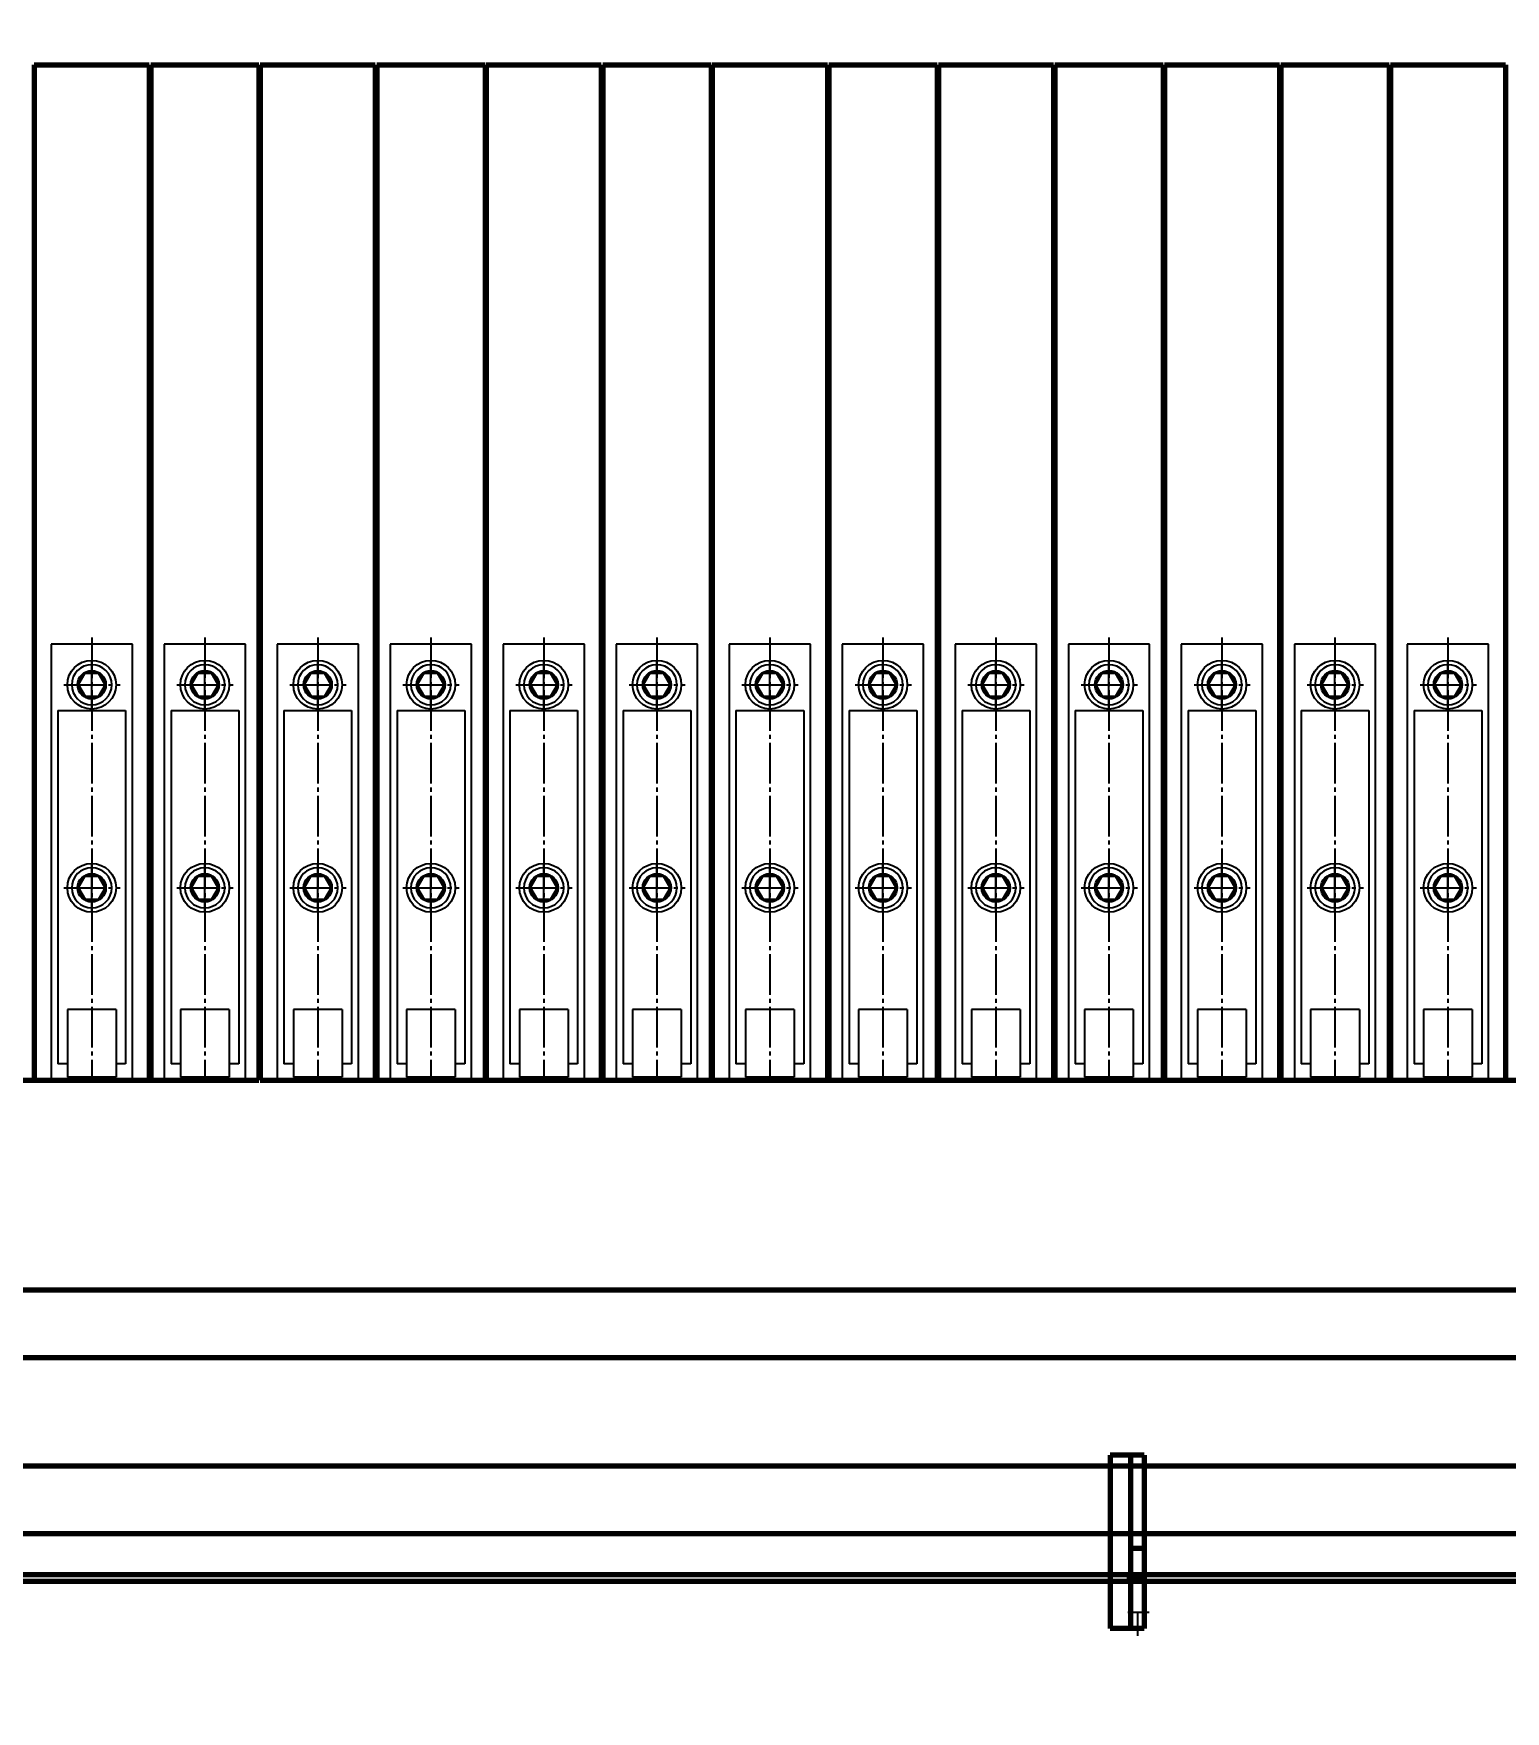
# Model space of a CAD drawing. Header units: millimetres. Extents: x -11880 to 11880, y -8400 to 8400.
# Drawn here: x -6253 to -5166, y 2510 to 3750 of the extents above; entities that cross this region are included whole.
import ezdxf

# ---------------------------------------------------------------- set-up
doc = ezdxf.new("R2010")
doc.units = ezdxf.units.MM
doc.linetypes.add('EB_DASH', pattern=[6, 3, -3])
doc.linetypes.add('EB_DASHDOT', pattern=[39, 30, -3, 3, -3])
for name, color, linetype, lineweight in [('CAXA0', 7, 'Continuous', 70), ('CAXA1', 1, 'EB_DASHDOT', 25), ('CAXA2', 6, 'EB_DASH', 25), ('CAXA4', 3, 'Continuous', 25)]:
    doc.layers.add(name, color=color, linetype=linetype, lineweight=lineweight)
doc.styles.add('标准', font='', dxfattribs={"width": 0.667})
doc.styles.get('标准').set_extended_font_data('FangSong_GB2312')
doc.dimstyles.new('标准', dxfattribs={"dimscale": 40, "dimtxt": 3.5, "dimasz": 3, "dimexe": 2, "dimexo": 0, "dimtad": 1, "dimdec": 1, "dimzin": 12, "dimdsep": 46, "dimtxsty": '标准', "dimcen": 0, "dimdle": 4, "dimaunit": 1, "dimazin": 2, "dimtfac": 1, "dimtdec": 3, "dimtmove": 0, "dimatfit": 3, "dimfxl": 0, "dimtolj": 1, "dimtzin": 0, "dimarcsym": 0})

# ---------------------------------------------------------------- blocks, each defined once
blk = doc.blocks.new('CAXBLOCK53', base_point=(-5445.3, 2639))
at = {"layer": 'CAXA0', "linetype": 'Continuous', "lineweight": 70}
for p, q in [((-5432.6, 2699.6), (-5457.6, 2699.6)), ((-5457.6, 2699.6), (-5457.6, 2571.6)), ((-5442.6, 2699.6), (-5442.6, 2571.6)), ((-5432.6, 2699.6), (-5432.6, 2571.6)), ((-5432.6, 2630.6), (-5442.6, 2630.6)), ((-5432.6, 2571.6), (-5457.6, 2571.6))]:
    blk.add_line(p, q, dxfattribs=at)
at = {"layer": 'CAXA1', "linetype": 'EB_DASHDOT', "lineweight": 25}
for p, q in [((-5445.3, 2608.6), (-5430.6, 2608.6)), ((-5444.7, 2583.6), (-5428.8, 2583.6))]:
    blk.add_line(p, q, dxfattribs=at)
at = {"layer": 'CAXA1', "color": 1, "linetype": 'EB_DASHDOT', "lineweight": 25}
blk.add_line((-5437.6, 2582.5), (-5437.6, 2566), dxfattribs=at)
blk = doc.blocks.new('CAXBLOCK207', base_point=(-6252.6, 3351.7))
at = {"layer": 'CAXA0', "linetype": 'Continuous', "lineweight": 70}
for p, q in [((-6252.6, 3726.7), (-6167.6, 3726.7)), ((-6252.6, 3726.7), (-6252.6, 2976.7)), ((-6167.6, 3726.7), (-6167.6, 2976.7)), ((-6252.6, 2976.7), (-6167.6, 2976.7))]:
    blk.add_line(p, q, dxfattribs=at)
at = {"layer": 'CAXA2', "color": 6, "linetype": 'Continuous', "lineweight": 25}
for p, q in [((-6240.1, 3298.7), (-6240.1, 2976.7)), ((-6180.1, 3298.7), (-6240.1, 3298.7)), ((-6180.1, 2976.7), (-6180.1, 3298.7)), ((-6210.1, 3250.8), (-6210.1, 3286.5)), ((-6219.9, 3268.7), (-6215, 3277.2)), ((-6215, 3277.2), (-6205.2, 3277.2)), ((-6200.3, 3268.7), (-6205.2, 3277.2)), ((-6200.3, 3268.7), (-6205.2, 3277.2)), ((-6219.9, 3268.7), (-6215, 3260.2)), ((-6215, 3260.2), (-6205.2, 3260.2)), ((-6200.3, 3268.7), (-6205.2, 3260.2)), ((-6235.1, 3249.7), (-6235.1, 2988.7)), ((-6235.1, 3249.7), (-6185.1, 3249.7)), ((-6185.1, 3249.7), (-6185.1, 2988.7)), ((-6210.1, 3100.8), (-6210.1, 3136.5)), ((-6219.9, 3118.7), (-6215, 3127.2)), ((-6215, 3127.2), (-6205.2, 3127.2)), ((-6200.3, 3118.7), (-6205.2, 3127.2)), ((-6200.3, 3118.7), (-6205.2, 3127.2)), ((-6219.9, 3118.7), (-6215, 3110.2)), ((-6200.3, 3118.7), (-6205.2, 3110.2)), ((-6215, 3110.2), (-6205.2, 3110.2)), ((-6228.1, 3028.7), (-6228.1, 2978.7)), ((-6192.1, 3028.7), (-6228.1, 3028.7)), ((-6192.1, 3028.7), (-6192.1, 2978.7)), ((-6228.1, 2988.7), (-6235.1, 2988.7)), ((-6185.1, 2988.7), (-6192.1, 2988.7)), ((-6192.1, 2978.7), (-6228.1, 2978.7))]:
    blk.add_line(p, q, dxfattribs=at)
at = {"layer": 'CAXA2', "color": 6, "linetype": 'EB_DASHDOT', "lineweight": 25}
for p, q in [((-6210.1, 3303.7), (-6210.1, 2976.7)), ((-6230.7, 3268.7), (-6189.1, 3268.7)), ((-6230.7, 3118.7), (-6189.1, 3118.7))]:
    blk.add_line(p, q, dxfattribs=at)
at = {"layer": 'CAXA2', "color": 6, "linetype": 'Continuous', "lineweight": 25}
for centre, radius in [((-6210.1, 3268.7), 18), ((-6210.1, 3268.7), 10.5), ((-6210.1, 3268.7), 9.81), ((-6210.1, 3118.7), 18), ((-6210.1, 3118.7), 18), ((-6210.1, 3118.7), 10.5), ((-6210.1, 3118.7), 10.5), ((-6210.1, 3118.7), 9.81)]:
    blk.add_circle(centre, radius, dxfattribs=at)
for centre, start, end in [((-6210.1, 3268.7), 0, 180), ((-6210.1, 3268.7), 180, 0), ((-6210.1, 3118.7), 0, 180), ((-6210.1, 3118.7), 180, 0)]:
    blk.add_arc(centre, 14.8, start, end, dxfattribs=at)
blk = doc.blocks.new('CAXBLOCK208', base_point=(-5981.8, 3358.4))
at = {"layer": 'CAXA0', "linetype": 'Continuous', "lineweight": 70}
for p, q in [((-6166.6, 3726.7), (-6086.6, 3726.7)), ((-6166.6, 3726.7), (-6166.6, 2976.7)), ((-6086.6, 3726.7), (-6086.6, 2976.7)), ((-6166.6, 2976.7), (-6086.6, 2976.7))]:
    blk.add_line(p, q, dxfattribs=at)
at = {"layer": 'CAXA2', "color": 6, "linetype": 'Continuous', "lineweight": 25}
for p, q in [((-6156.6, 3298.7), (-6156.6, 2976.7)), ((-6096.6, 3298.7), (-6156.6, 3298.7)), ((-6096.6, 2976.7), (-6096.6, 3298.7)), ((-6126.6, 3250.8), (-6126.6, 3286.5)), ((-6136.4, 3268.7), (-6131.5, 3277.2)), ((-6131.5, 3277.2), (-6121.7, 3277.2)), ((-6116.8, 3268.7), (-6121.7, 3277.2)), ((-6116.8, 3268.7), (-6121.7, 3277.2)), ((-6136.4, 3268.7), (-6131.5, 3260.2)), ((-6131.5, 3260.2), (-6121.7, 3260.2)), ((-6116.8, 3268.7), (-6121.7, 3260.2)), ((-6151.6, 3249.7), (-6151.6, 2988.7)), ((-6151.6, 3249.7), (-6101.6, 3249.7)), ((-6101.6, 3249.7), (-6101.6, 2988.7)), ((-6126.6, 3100.8), (-6126.6, 3136.5)), ((-6136.4, 3118.7), (-6131.5, 3127.2)), ((-6131.5, 3127.2), (-6121.7, 3127.2)), ((-6116.8, 3118.7), (-6121.7, 3127.2)), ((-6116.8, 3118.7), (-6121.7, 3127.2)), ((-6136.4, 3118.7), (-6131.5, 3110.2)), ((-6116.8, 3118.7), (-6121.7, 3110.2)), ((-6131.5, 3110.2), (-6121.7, 3110.2)), ((-6144.6, 3028.7), (-6144.6, 2978.7)), ((-6108.6, 3028.7), (-6144.6, 3028.7)), ((-6108.6, 3028.7), (-6108.6, 2978.7)), ((-6144.6, 2988.7), (-6151.6, 2988.7)), ((-6101.6, 2988.7), (-6108.6, 2988.7)), ((-6108.6, 2978.7), (-6144.6, 2978.7))]:
    blk.add_line(p, q, dxfattribs=at)
at = {"layer": 'CAXA2', "color": 6, "linetype": 'EB_DASHDOT', "lineweight": 25}
for p, q in [((-6126.6, 3303.7), (-6126.6, 2976.7)), ((-6147.2, 3268.7), (-6105.6, 3268.7)), ((-6147.2, 3118.7), (-6105.6, 3118.7))]:
    blk.add_line(p, q, dxfattribs=at)
at = {"layer": 'CAXA2', "color": 6, "linetype": 'Continuous', "lineweight": 25}
for centre, radius in [((-6126.6, 3268.7), 18), ((-6126.6, 3268.7), 10.5), ((-6126.6, 3268.7), 9.81), ((-6126.6, 3118.7), 18), ((-6126.6, 3118.7), 18), ((-6126.6, 3118.7), 10.5), ((-6126.6, 3118.7), 10.5), ((-6126.6, 3118.7), 9.81)]:
    blk.add_circle(centre, radius, dxfattribs=at)
for centre, start, end in [((-6126.6, 3268.7), 0, 180), ((-6126.6, 3268.7), 180, 0), ((-6126.6, 3118.7), 0, 180), ((-6126.6, 3118.7), 180, 0)]:
    blk.add_arc(centre, 14.8, start, end, dxfattribs=at)
blk = doc.blocks.new('CAXBLOCK209', base_point=(-6085.6, 3351.7))
at = {"layer": 'CAXA0', "linetype": 'Continuous', "lineweight": 70}
for p, q in [((-6085.6, 3726.7), (-6000.6, 3726.7)), ((-6085.6, 3726.7), (-6085.6, 2976.7)), ((-6000.6, 3726.7), (-6000.6, 2976.7)), ((-6085.6, 2976.7), (-6000.6, 2976.7))]:
    blk.add_line(p, q, dxfattribs=at)
at = {"layer": 'CAXA2', "color": 6, "linetype": 'Continuous', "lineweight": 25}
for p, q in [((-6073.1, 3298.7), (-6073.1, 2976.7)), ((-6013.1, 3298.7), (-6073.1, 3298.7)), ((-6013.1, 2976.7), (-6013.1, 3298.7)), ((-6043.1, 3250.8), (-6043.1, 3286.5)), ((-6052.9, 3268.7), (-6048, 3277.2)), ((-6048, 3277.2), (-6038.2, 3277.2)), ((-6033.3, 3268.7), (-6038.2, 3277.2)), ((-6033.3, 3268.7), (-6038.2, 3277.2)), ((-6052.9, 3268.7), (-6048, 3260.2)), ((-6048, 3260.2), (-6038.2, 3260.2)), ((-6033.3, 3268.7), (-6038.2, 3260.2)), ((-6068.1, 3249.7), (-6068.1, 2988.7)), ((-6068.1, 3249.7), (-6018.1, 3249.7)), ((-6018.1, 3249.7), (-6018.1, 2988.7)), ((-6043.1, 3100.8), (-6043.1, 3136.5)), ((-6052.9, 3118.7), (-6048, 3127.2)), ((-6048, 3127.2), (-6038.2, 3127.2)), ((-6033.3, 3118.7), (-6038.2, 3127.2)), ((-6033.3, 3118.7), (-6038.2, 3127.2)), ((-6052.9, 3118.7), (-6048, 3110.2)), ((-6033.3, 3118.7), (-6038.2, 3110.2)), ((-6048, 3110.2), (-6038.2, 3110.2)), ((-6061.1, 3028.7), (-6061.1, 2978.7)), ((-6025.1, 3028.7), (-6061.1, 3028.7)), ((-6025.1, 3028.7), (-6025.1, 2978.7)), ((-6061.1, 2988.7), (-6068.1, 2988.7)), ((-6018.1, 2988.7), (-6025.1, 2988.7)), ((-6025.1, 2978.7), (-6061.1, 2978.7))]:
    blk.add_line(p, q, dxfattribs=at)
at = {"layer": 'CAXA2', "color": 6, "linetype": 'EB_DASHDOT', "lineweight": 25}
for p, q in [((-6043.1, 3303.7), (-6043.1, 2976.7)), ((-6063.7, 3268.7), (-6022.1, 3268.7)), ((-6063.7, 3118.7), (-6022.1, 3118.7))]:
    blk.add_line(p, q, dxfattribs=at)
at = {"layer": 'CAXA2', "color": 6, "linetype": 'Continuous', "lineweight": 25}
for centre, radius in [((-6043.1, 3268.7), 18), ((-6043.1, 3268.7), 10.5), ((-6043.1, 3268.7), 9.81), ((-6043.1, 3118.7), 18), ((-6043.1, 3118.7), 18), ((-6043.1, 3118.7), 10.5), ((-6043.1, 3118.7), 10.5), ((-6043.1, 3118.7), 9.81)]:
    blk.add_circle(centre, radius, dxfattribs=at)
for centre, start, end in [((-6043.1, 3268.7), 0, 180), ((-6043.1, 3268.7), 180, 0), ((-6043.1, 3118.7), 0, 180), ((-6043.1, 3118.7), 180, 0)]:
    blk.add_arc(centre, 14.8, start, end, dxfattribs=at)
blk = doc.blocks.new('CAXBLOCK210', base_point=(-5814.8, 3358.4))
at = {"layer": 'CAXA0', "linetype": 'Continuous', "lineweight": 70}
for p, q in [((-5999.6, 3726.7), (-5919.6, 3726.7)), ((-5999.6, 3726.7), (-5999.6, 2976.7)), ((-5919.6, 3726.7), (-5919.6, 2976.7)), ((-5999.6, 2976.7), (-5919.6, 2976.7))]:
    blk.add_line(p, q, dxfattribs=at)
at = {"layer": 'CAXA2', "color": 6, "linetype": 'Continuous', "lineweight": 25}
for p, q in [((-5989.6, 3298.7), (-5989.6, 2976.7)), ((-5929.6, 3298.7), (-5989.6, 3298.7)), ((-5929.6, 2976.7), (-5929.6, 3298.7)), ((-5959.6, 3250.8), (-5959.6, 3286.5)), ((-5969.4, 3268.7), (-5964.5, 3277.2)), ((-5964.5, 3277.2), (-5954.7, 3277.2)), ((-5949.8, 3268.7), (-5954.7, 3277.2)), ((-5949.8, 3268.7), (-5954.7, 3277.2)), ((-5969.4, 3268.7), (-5964.5, 3260.2)), ((-5964.5, 3260.2), (-5954.7, 3260.2)), ((-5949.8, 3268.7), (-5954.7, 3260.2)), ((-5984.6, 3249.7), (-5984.6, 2988.7)), ((-5984.6, 3249.7), (-5934.6, 3249.7)), ((-5934.6, 3249.7), (-5934.6, 2988.7)), ((-5959.6, 3100.8), (-5959.6, 3136.5)), ((-5969.4, 3118.7), (-5964.5, 3127.2)), ((-5964.5, 3127.2), (-5954.7, 3127.2)), ((-5949.8, 3118.7), (-5954.7, 3127.2)), ((-5949.8, 3118.7), (-5954.7, 3127.2)), ((-5969.4, 3118.7), (-5964.5, 3110.2)), ((-5949.8, 3118.7), (-5954.7, 3110.2)), ((-5964.5, 3110.2), (-5954.7, 3110.2)), ((-5977.6, 3028.7), (-5977.6, 2978.7)), ((-5941.6, 3028.7), (-5977.6, 3028.7)), ((-5941.6, 3028.7), (-5941.6, 2978.7)), ((-5977.6, 2988.7), (-5984.6, 2988.7)), ((-5934.6, 2988.7), (-5941.6, 2988.7)), ((-5941.6, 2978.7), (-5977.6, 2978.7))]:
    blk.add_line(p, q, dxfattribs=at)
at = {"layer": 'CAXA2', "color": 6, "linetype": 'EB_DASHDOT', "lineweight": 25}
for p, q in [((-5959.6, 3303.7), (-5959.6, 2976.7)), ((-5980.2, 3268.7), (-5938.6, 3268.7)), ((-5980.2, 3118.7), (-5938.6, 3118.7))]:
    blk.add_line(p, q, dxfattribs=at)
at = {"layer": 'CAXA2', "color": 6, "linetype": 'Continuous', "lineweight": 25}
for centre, radius in [((-5959.6, 3268.7), 18), ((-5959.6, 3268.7), 10.5), ((-5959.6, 3268.7), 9.81), ((-5959.6, 3118.7), 18), ((-5959.6, 3118.7), 18), ((-5959.6, 3118.7), 10.5), ((-5959.6, 3118.7), 10.5), ((-5959.6, 3118.7), 9.81)]:
    blk.add_circle(centre, radius, dxfattribs=at)
for centre, start, end in [((-5959.6, 3268.7), 0, 180), ((-5959.6, 3268.7), 180, 0), ((-5959.6, 3118.7), 0, 180), ((-5959.6, 3118.7), 180, 0)]:
    blk.add_arc(centre, 14.8, start, end, dxfattribs=at)
blk = doc.blocks.new('CAXBLOCK211', base_point=(-5918.6, 3351.7))
at = {"layer": 'CAXA0', "linetype": 'Continuous', "lineweight": 70}
for p, q in [((-5918.6, 3726.7), (-5833.6, 3726.7)), ((-5918.6, 3726.7), (-5918.6, 2976.7)), ((-5833.6, 3726.7), (-5833.6, 2976.7)), ((-5918.6, 2976.7), (-5833.6, 2976.7))]:
    blk.add_line(p, q, dxfattribs=at)
at = {"layer": 'CAXA2', "color": 6, "linetype": 'Continuous', "lineweight": 25}
for p, q in [((-5906.1, 3298.7), (-5906.1, 2976.7)), ((-5846.1, 3298.7), (-5906.1, 3298.7)), ((-5846.1, 2976.7), (-5846.1, 3298.7)), ((-5876.1, 3250.8), (-5876.1, 3286.5)), ((-5885.9, 3268.7), (-5881, 3277.2)), ((-5881, 3277.2), (-5871.2, 3277.2)), ((-5866.3, 3268.7), (-5871.2, 3277.2)), ((-5866.3, 3268.7), (-5871.2, 3277.2)), ((-5885.9, 3268.7), (-5881, 3260.2)), ((-5881, 3260.2), (-5871.2, 3260.2)), ((-5866.3, 3268.7), (-5871.2, 3260.2)), ((-5901.1, 3249.7), (-5901.1, 2988.7)), ((-5901.1, 3249.7), (-5851.1, 3249.7)), ((-5851.1, 3249.7), (-5851.1, 2988.7)), ((-5876.1, 3100.8), (-5876.1, 3136.5)), ((-5885.9, 3118.7), (-5881, 3127.2)), ((-5881, 3127.2), (-5871.2, 3127.2)), ((-5866.3, 3118.7), (-5871.2, 3127.2)), ((-5866.3, 3118.7), (-5871.2, 3127.2)), ((-5885.9, 3118.7), (-5881, 3110.2)), ((-5866.3, 3118.7), (-5871.2, 3110.2)), ((-5881, 3110.2), (-5871.2, 3110.2)), ((-5894.1, 3028.7), (-5894.1, 2978.7)), ((-5858.1, 3028.7), (-5894.1, 3028.7)), ((-5858.1, 3028.7), (-5858.1, 2978.7)), ((-5894.1, 2988.7), (-5901.1, 2988.7)), ((-5851.1, 2988.7), (-5858.1, 2988.7)), ((-5858.1, 2978.7), (-5894.1, 2978.7))]:
    blk.add_line(p, q, dxfattribs=at)
at = {"layer": 'CAXA2', "color": 6, "linetype": 'EB_DASHDOT', "lineweight": 25}
for p, q in [((-5876.1, 3303.7), (-5876.1, 2976.7)), ((-5896.7, 3268.7), (-5855.1, 3268.7)), ((-5896.7, 3118.7), (-5855.1, 3118.7))]:
    blk.add_line(p, q, dxfattribs=at)
at = {"layer": 'CAXA2', "color": 6, "linetype": 'Continuous', "lineweight": 25}
for centre, radius in [((-5876.1, 3268.7), 18), ((-5876.1, 3268.7), 10.5), ((-5876.1, 3268.7), 9.81), ((-5876.1, 3118.7), 18), ((-5876.1, 3118.7), 18), ((-5876.1, 3118.7), 10.5), ((-5876.1, 3118.7), 10.5), ((-5876.1, 3118.7), 9.81)]:
    blk.add_circle(centre, radius, dxfattribs=at)
for centre, start, end in [((-5876.1, 3268.7), 0, 180), ((-5876.1, 3268.7), 180, 0), ((-5876.1, 3118.7), 0, 180), ((-5876.1, 3118.7), 180, 0)]:
    blk.add_arc(centre, 14.8, start, end, dxfattribs=at)
blk = doc.blocks.new('CAXBLOCK212', base_point=(-5647.8, 3358.4))
at = {"layer": 'CAXA0', "linetype": 'Continuous', "lineweight": 70}
for p, q in [((-5832.6, 3726.7), (-5752.6, 3726.7)), ((-5832.6, 3726.7), (-5832.6, 2976.7)), ((-5752.6, 3726.7), (-5752.6, 2976.7)), ((-5832.6, 2976.7), (-5752.6, 2976.7))]:
    blk.add_line(p, q, dxfattribs=at)
at = {"layer": 'CAXA2', "color": 6, "linetype": 'Continuous', "lineweight": 25}
for p, q in [((-5822.6, 3298.7), (-5822.6, 2976.7)), ((-5762.6, 3298.7), (-5822.6, 3298.7)), ((-5762.6, 2976.7), (-5762.6, 3298.7)), ((-5792.6, 3250.8), (-5792.6, 3286.5)), ((-5802.4, 3268.7), (-5797.5, 3277.2)), ((-5797.5, 3277.2), (-5787.7, 3277.2)), ((-5782.8, 3268.7), (-5787.7, 3277.2)), ((-5782.8, 3268.7), (-5787.7, 3277.2)), ((-5802.4, 3268.7), (-5797.5, 3260.2)), ((-5797.5, 3260.2), (-5787.7, 3260.2)), ((-5782.8, 3268.7), (-5787.7, 3260.2)), ((-5817.6, 3249.7), (-5817.6, 2988.7)), ((-5817.6, 3249.7), (-5767.6, 3249.7)), ((-5767.6, 3249.7), (-5767.6, 2988.7)), ((-5792.6, 3100.8), (-5792.6, 3136.5)), ((-5802.4, 3118.7), (-5797.5, 3127.2)), ((-5797.5, 3127.2), (-5787.7, 3127.2)), ((-5782.8, 3118.7), (-5787.7, 3127.2)), ((-5782.8, 3118.7), (-5787.7, 3127.2)), ((-5802.4, 3118.7), (-5797.5, 3110.2)), ((-5782.8, 3118.7), (-5787.7, 3110.2)), ((-5797.5, 3110.2), (-5787.7, 3110.2)), ((-5810.6, 3028.7), (-5810.6, 2978.7)), ((-5774.6, 3028.7), (-5810.6, 3028.7)), ((-5774.6, 3028.7), (-5774.6, 2978.7)), ((-5810.6, 2988.7), (-5817.6, 2988.7)), ((-5767.6, 2988.7), (-5774.6, 2988.7)), ((-5774.6, 2978.7), (-5810.6, 2978.7))]:
    blk.add_line(p, q, dxfattribs=at)
at = {"layer": 'CAXA2', "color": 6, "linetype": 'EB_DASHDOT', "lineweight": 25}
for p, q in [((-5792.6, 3303.7), (-5792.6, 2976.7)), ((-5813.2, 3268.7), (-5771.6, 3268.7)), ((-5813.2, 3118.7), (-5771.6, 3118.7))]:
    blk.add_line(p, q, dxfattribs=at)
at = {"layer": 'CAXA2', "color": 6, "linetype": 'Continuous', "lineweight": 25}
for centre, radius in [((-5792.6, 3268.7), 18), ((-5792.6, 3268.7), 10.5), ((-5792.6, 3268.7), 9.81), ((-5792.6, 3118.7), 18), ((-5792.6, 3118.7), 18), ((-5792.6, 3118.7), 10.5), ((-5792.6, 3118.7), 10.5), ((-5792.6, 3118.7), 9.81)]:
    blk.add_circle(centre, radius, dxfattribs=at)
for centre, start, end in [((-5792.6, 3268.7), 0, 180), ((-5792.6, 3268.7), 180, 0), ((-5792.6, 3118.7), 0, 180), ((-5792.6, 3118.7), 180, 0)]:
    blk.add_arc(centre, 14.8, start, end, dxfattribs=at)
blk = doc.blocks.new('CAXBLOCK213', base_point=(-5751.6, 3351.7))
at = {"layer": 'CAXA0', "linetype": 'Continuous', "lineweight": 70}
for p, q in [((-5751.6, 3726.7), (-5666.6, 3726.7)), ((-5751.6, 3726.7), (-5751.6, 2976.7)), ((-5666.6, 3726.7), (-5666.6, 2976.7)), ((-5751.6, 2976.7), (-5666.6, 2976.7))]:
    blk.add_line(p, q, dxfattribs=at)
at = {"layer": 'CAXA2', "color": 6, "linetype": 'Continuous', "lineweight": 25}
for p, q in [((-5739.1, 3298.7), (-5739.1, 2976.7)), ((-5679.1, 3298.7), (-5739.1, 3298.7)), ((-5679.1, 2976.7), (-5679.1, 3298.7)), ((-5709.1, 3250.8), (-5709.1, 3286.5)), ((-5718.9, 3268.7), (-5714, 3277.2)), ((-5714, 3277.2), (-5704.2, 3277.2)), ((-5699.3, 3268.7), (-5704.2, 3277.2)), ((-5699.3, 3268.7), (-5704.2, 3277.2)), ((-5718.9, 3268.7), (-5714, 3260.2)), ((-5714, 3260.2), (-5704.2, 3260.2)), ((-5699.3, 3268.7), (-5704.2, 3260.2)), ((-5734.1, 3249.7), (-5734.1, 2988.7)), ((-5734.1, 3249.7), (-5684.1, 3249.7)), ((-5684.1, 3249.7), (-5684.1, 2988.7)), ((-5709.1, 3100.8), (-5709.1, 3136.5)), ((-5718.9, 3118.7), (-5714, 3127.2)), ((-5714, 3127.2), (-5704.2, 3127.2)), ((-5699.3, 3118.7), (-5704.2, 3127.2)), ((-5699.3, 3118.7), (-5704.2, 3127.2)), ((-5718.9, 3118.7), (-5714, 3110.2)), ((-5699.3, 3118.7), (-5704.2, 3110.2)), ((-5714, 3110.2), (-5704.2, 3110.2)), ((-5727.1, 3028.7), (-5727.1, 2978.7)), ((-5691.1, 3028.7), (-5727.1, 3028.7)), ((-5691.1, 3028.7), (-5691.1, 2978.7)), ((-5727.1, 2988.7), (-5734.1, 2988.7)), ((-5684.1, 2988.7), (-5691.1, 2988.7)), ((-5691.1, 2978.7), (-5727.1, 2978.7))]:
    blk.add_line(p, q, dxfattribs=at)
at = {"layer": 'CAXA2', "color": 6, "linetype": 'EB_DASHDOT', "lineweight": 25}
for p, q in [((-5709.1, 3303.7), (-5709.1, 2976.7)), ((-5729.7, 3268.7), (-5688.1, 3268.7)), ((-5729.7, 3118.7), (-5688.1, 3118.7))]:
    blk.add_line(p, q, dxfattribs=at)
at = {"layer": 'CAXA2', "color": 6, "linetype": 'Continuous', "lineweight": 25}
for centre, radius in [((-5709.1, 3268.7), 18), ((-5709.1, 3268.7), 10.5), ((-5709.1, 3268.7), 9.81), ((-5709.1, 3118.7), 18), ((-5709.1, 3118.7), 18), ((-5709.1, 3118.7), 10.5), ((-5709.1, 3118.7), 10.5), ((-5709.1, 3118.7), 9.81)]:
    blk.add_circle(centre, radius, dxfattribs=at)
for centre, start, end in [((-5709.1, 3268.7), 0, 180), ((-5709.1, 3268.7), 180, 0), ((-5709.1, 3118.7), 0, 180), ((-5709.1, 3118.7), 180, 0)]:
    blk.add_arc(centre, 14.8, start, end, dxfattribs=at)
blk = doc.blocks.new('CAXBLOCK214', base_point=(-5480.8, 3358.4))
at = {"layer": 'CAXA0', "linetype": 'Continuous', "lineweight": 70}
for p, q in [((-5665.6, 3726.7), (-5585.6, 3726.7)), ((-5665.6, 3726.7), (-5665.6, 2976.7)), ((-5585.6, 3726.7), (-5585.6, 2976.7)), ((-5665.6, 2976.7), (-5585.6, 2976.7))]:
    blk.add_line(p, q, dxfattribs=at)
at = {"layer": 'CAXA2', "color": 6, "linetype": 'Continuous', "lineweight": 25}
for p, q in [((-5655.6, 3298.7), (-5655.6, 2976.7)), ((-5595.6, 3298.7), (-5655.6, 3298.7)), ((-5595.6, 2976.7), (-5595.6, 3298.7)), ((-5625.6, 3250.8), (-5625.6, 3286.5)), ((-5635.4, 3268.7), (-5630.5, 3277.2)), ((-5630.5, 3277.2), (-5620.7, 3277.2)), ((-5615.8, 3268.7), (-5620.7, 3277.2)), ((-5615.8, 3268.7), (-5620.7, 3277.2)), ((-5635.4, 3268.7), (-5630.5, 3260.2)), ((-5630.5, 3260.2), (-5620.7, 3260.2)), ((-5615.8, 3268.7), (-5620.7, 3260.2)), ((-5650.6, 3249.7), (-5650.6, 2988.7)), ((-5650.6, 3249.7), (-5600.6, 3249.7)), ((-5600.6, 3249.7), (-5600.6, 2988.7)), ((-5625.6, 3100.8), (-5625.6, 3136.5)), ((-5635.4, 3118.7), (-5630.5, 3127.2)), ((-5630.5, 3127.2), (-5620.7, 3127.2)), ((-5615.8, 3118.7), (-5620.7, 3127.2)), ((-5615.8, 3118.7), (-5620.7, 3127.2)), ((-5635.4, 3118.7), (-5630.5, 3110.2)), ((-5615.8, 3118.7), (-5620.7, 3110.2)), ((-5630.5, 3110.2), (-5620.7, 3110.2)), ((-5643.6, 3028.7), (-5643.6, 2978.7)), ((-5607.6, 3028.7), (-5643.6, 3028.7)), ((-5607.6, 3028.7), (-5607.6, 2978.7)), ((-5643.6, 2988.7), (-5650.6, 2988.7)), ((-5600.6, 2988.7), (-5607.6, 2988.7)), ((-5607.6, 2978.7), (-5643.6, 2978.7))]:
    blk.add_line(p, q, dxfattribs=at)
at = {"layer": 'CAXA2', "color": 6, "linetype": 'EB_DASHDOT', "lineweight": 25}
for p, q in [((-5625.6, 3303.7), (-5625.6, 2976.7)), ((-5646.2, 3268.7), (-5604.6, 3268.7)), ((-5646.2, 3118.7), (-5604.6, 3118.7))]:
    blk.add_line(p, q, dxfattribs=at)
at = {"layer": 'CAXA2', "color": 6, "linetype": 'Continuous', "lineweight": 25}
for centre, radius in [((-5625.6, 3268.7), 18), ((-5625.6, 3268.7), 10.5), ((-5625.6, 3268.7), 9.81), ((-5625.6, 3118.7), 18), ((-5625.6, 3118.7), 18), ((-5625.6, 3118.7), 10.5), ((-5625.6, 3118.7), 10.5), ((-5625.6, 3118.7), 9.81)]:
    blk.add_circle(centre, radius, dxfattribs=at)
for centre, start, end in [((-5625.6, 3268.7), 0, 180), ((-5625.6, 3268.7), 180, 0), ((-5625.6, 3118.7), 0, 180), ((-5625.6, 3118.7), 180, 0)]:
    blk.add_arc(centre, 14.8, start, end, dxfattribs=at)
blk = doc.blocks.new('CAXBLOCK215', base_point=(-5584.6, 3351.7))
at = {"layer": 'CAXA0', "linetype": 'Continuous', "lineweight": 70}
for p, q in [((-5584.6, 3726.7), (-5499.6, 3726.7)), ((-5584.6, 3726.7), (-5584.6, 2976.7)), ((-5499.6, 3726.7), (-5499.6, 2976.7)), ((-5584.6, 2976.7), (-5499.6, 2976.7))]:
    blk.add_line(p, q, dxfattribs=at)
at = {"layer": 'CAXA2', "color": 6, "linetype": 'Continuous', "lineweight": 25}
for p, q in [((-5572.1, 3298.7), (-5572.1, 2976.7)), ((-5512.1, 3298.7), (-5572.1, 3298.7)), ((-5512.1, 2976.7), (-5512.1, 3298.7)), ((-5542.1, 3250.8), (-5542.1, 3286.5)), ((-5551.9, 3268.7), (-5547, 3277.2)), ((-5547, 3277.2), (-5537.2, 3277.2)), ((-5532.3, 3268.7), (-5537.2, 3277.2)), ((-5532.3, 3268.7), (-5537.2, 3277.2)), ((-5551.9, 3268.7), (-5547, 3260.2)), ((-5547, 3260.2), (-5537.2, 3260.2)), ((-5532.3, 3268.7), (-5537.2, 3260.2)), ((-5567.1, 3249.7), (-5567.1, 2988.7)), ((-5567.1, 3249.7), (-5517.1, 3249.7)), ((-5517.1, 3249.7), (-5517.1, 2988.7)), ((-5542.1, 3100.8), (-5542.1, 3136.5)), ((-5551.9, 3118.7), (-5547, 3127.2)), ((-5547, 3127.2), (-5537.2, 3127.2)), ((-5532.3, 3118.7), (-5537.2, 3127.2)), ((-5532.3, 3118.7), (-5537.2, 3127.2)), ((-5551.9, 3118.7), (-5547, 3110.2)), ((-5532.3, 3118.7), (-5537.2, 3110.2)), ((-5547, 3110.2), (-5537.2, 3110.2)), ((-5560.1, 3028.7), (-5560.1, 2978.7)), ((-5524.1, 3028.7), (-5560.1, 3028.7)), ((-5524.1, 3028.7), (-5524.1, 2978.7)), ((-5560.1, 2988.7), (-5567.1, 2988.7)), ((-5517.1, 2988.7), (-5524.1, 2988.7)), ((-5524.1, 2978.7), (-5560.1, 2978.7))]:
    blk.add_line(p, q, dxfattribs=at)
at = {"layer": 'CAXA2', "color": 6, "linetype": 'EB_DASHDOT', "lineweight": 25}
for p, q in [((-5542.1, 3303.7), (-5542.1, 2976.7)), ((-5562.7, 3268.7), (-5521.1, 3268.7)), ((-5562.7, 3118.7), (-5521.1, 3118.7))]:
    blk.add_line(p, q, dxfattribs=at)
at = {"layer": 'CAXA2', "color": 6, "linetype": 'Continuous', "lineweight": 25}
for centre, radius in [((-5542.1, 3268.7), 18), ((-5542.1, 3268.7), 10.5), ((-5542.1, 3268.7), 9.81), ((-5542.1, 3118.7), 18), ((-5542.1, 3118.7), 18), ((-5542.1, 3118.7), 10.5), ((-5542.1, 3118.7), 10.5), ((-5542.1, 3118.7), 9.81)]:
    blk.add_circle(centre, radius, dxfattribs=at)
for centre, start, end in [((-5542.1, 3268.7), 0, 180), ((-5542.1, 3268.7), 180, 0), ((-5542.1, 3118.7), 0, 180), ((-5542.1, 3118.7), 180, 0)]:
    blk.add_arc(centre, 14.8, start, end, dxfattribs=at)
blk = doc.blocks.new('CAXBLOCK216', base_point=(-5313.8, 3358.4))
at = {"layer": 'CAXA0', "linetype": 'Continuous', "lineweight": 70}
for p, q in [((-5498.6, 3726.7), (-5418.6, 3726.7)), ((-5498.6, 3726.7), (-5498.6, 2976.7)), ((-5418.6, 3726.7), (-5418.6, 2976.7)), ((-5498.6, 2976.7), (-5418.6, 2976.7))]:
    blk.add_line(p, q, dxfattribs=at)
at = {"layer": 'CAXA2', "color": 6, "linetype": 'Continuous', "lineweight": 25}
for p, q in [((-5488.6, 3298.7), (-5488.6, 2976.7)), ((-5428.6, 3298.7), (-5488.6, 3298.7)), ((-5428.6, 2976.7), (-5428.6, 3298.7)), ((-5458.6, 3250.8), (-5458.6, 3286.5)), ((-5468.4, 3268.7), (-5463.5, 3277.2)), ((-5463.5, 3277.2), (-5453.7, 3277.2)), ((-5448.8, 3268.7), (-5453.7, 3277.2)), ((-5448.8, 3268.7), (-5453.7, 3277.2)), ((-5468.4, 3268.7), (-5463.5, 3260.2)), ((-5463.5, 3260.2), (-5453.7, 3260.2)), ((-5448.8, 3268.7), (-5453.7, 3260.2)), ((-5483.6, 3249.7), (-5483.6, 2988.7)), ((-5483.6, 3249.7), (-5433.6, 3249.7)), ((-5433.6, 3249.7), (-5433.6, 2988.7)), ((-5458.6, 3100.8), (-5458.6, 3136.5)), ((-5468.4, 3118.7), (-5463.5, 3127.2)), ((-5463.5, 3127.2), (-5453.7, 3127.2)), ((-5448.8, 3118.7), (-5453.7, 3127.2)), ((-5448.8, 3118.7), (-5453.7, 3127.2)), ((-5468.4, 3118.7), (-5463.5, 3110.2)), ((-5448.8, 3118.7), (-5453.7, 3110.2)), ((-5463.5, 3110.2), (-5453.7, 3110.2)), ((-5476.6, 3028.7), (-5476.6, 2978.7)), ((-5440.6, 3028.7), (-5476.6, 3028.7)), ((-5440.6, 3028.7), (-5440.6, 2978.7)), ((-5476.6, 2988.7), (-5483.6, 2988.7)), ((-5433.6, 2988.7), (-5440.6, 2988.7)), ((-5440.6, 2978.7), (-5476.6, 2978.7))]:
    blk.add_line(p, q, dxfattribs=at)
at = {"layer": 'CAXA2', "color": 6, "linetype": 'EB_DASHDOT', "lineweight": 25}
for p, q in [((-5458.6, 3303.7), (-5458.6, 2976.7)), ((-5479.2, 3268.7), (-5437.6, 3268.7)), ((-5479.2, 3118.7), (-5437.6, 3118.7))]:
    blk.add_line(p, q, dxfattribs=at)
at = {"layer": 'CAXA2', "color": 6, "linetype": 'Continuous', "lineweight": 25}
for centre, radius in [((-5458.6, 3268.7), 18), ((-5458.6, 3268.7), 10.5), ((-5458.6, 3268.7), 9.81), ((-5458.6, 3118.7), 18), ((-5458.6, 3118.7), 18), ((-5458.6, 3118.7), 10.5), ((-5458.6, 3118.7), 10.5), ((-5458.6, 3118.7), 9.81)]:
    blk.add_circle(centre, radius, dxfattribs=at)
for centre, start, end in [((-5458.6, 3268.7), 0, 180), ((-5458.6, 3268.7), 180, 0), ((-5458.6, 3118.7), 0, 180), ((-5458.6, 3118.7), 180, 0)]:
    blk.add_arc(centre, 14.8, start, end, dxfattribs=at)
blk = doc.blocks.new('CAXBLOCK217', base_point=(-5417.6, 3351.7))
at = {"layer": 'CAXA0', "linetype": 'Continuous', "lineweight": 70}
for p, q in [((-5417.6, 3726.7), (-5332.6, 3726.7)), ((-5417.6, 3726.7), (-5417.6, 2976.7)), ((-5332.6, 3726.7), (-5332.6, 2976.7)), ((-5417.6, 2976.7), (-5332.6, 2976.7))]:
    blk.add_line(p, q, dxfattribs=at)
at = {"layer": 'CAXA2', "color": 6, "linetype": 'Continuous', "lineweight": 25}
for p, q in [((-5405.1, 3298.7), (-5405.1, 2976.7)), ((-5345.1, 3298.7), (-5405.1, 3298.7)), ((-5345.1, 2976.7), (-5345.1, 3298.7)), ((-5375.1, 3250.8), (-5375.1, 3286.5)), ((-5384.9, 3268.7), (-5380, 3277.2)), ((-5380, 3277.2), (-5370.2, 3277.2)), ((-5365.3, 3268.7), (-5370.2, 3277.2)), ((-5365.3, 3268.7), (-5370.2, 3277.2)), ((-5384.9, 3268.7), (-5380, 3260.2)), ((-5380, 3260.2), (-5370.2, 3260.2)), ((-5365.3, 3268.7), (-5370.2, 3260.2)), ((-5400.1, 3249.7), (-5400.1, 2988.7)), ((-5400.1, 3249.7), (-5350.1, 3249.7)), ((-5350.1, 3249.7), (-5350.1, 2988.7)), ((-5375.1, 3100.8), (-5375.1, 3136.5)), ((-5384.9, 3118.7), (-5380, 3127.2)), ((-5380, 3127.2), (-5370.2, 3127.2)), ((-5365.3, 3118.7), (-5370.2, 3127.2)), ((-5365.3, 3118.7), (-5370.2, 3127.2)), ((-5384.9, 3118.7), (-5380, 3110.2)), ((-5365.3, 3118.7), (-5370.2, 3110.2)), ((-5380, 3110.2), (-5370.2, 3110.2)), ((-5393.1, 3028.7), (-5393.1, 2978.7)), ((-5357.1, 3028.7), (-5393.1, 3028.7)), ((-5357.1, 3028.7), (-5357.1, 2978.7)), ((-5393.1, 2988.7), (-5400.1, 2988.7)), ((-5350.1, 2988.7), (-5357.1, 2988.7)), ((-5357.1, 2978.7), (-5393.1, 2978.7))]:
    blk.add_line(p, q, dxfattribs=at)
at = {"layer": 'CAXA2', "color": 6, "linetype": 'EB_DASHDOT', "lineweight": 25}
for p, q in [((-5375.1, 3303.7), (-5375.1, 2976.7)), ((-5395.7, 3268.7), (-5354.1, 3268.7)), ((-5395.7, 3118.7), (-5354.1, 3118.7))]:
    blk.add_line(p, q, dxfattribs=at)
at = {"layer": 'CAXA2', "color": 6, "linetype": 'Continuous', "lineweight": 25}
for centre, radius in [((-5375.1, 3268.7), 18), ((-5375.1, 3268.7), 10.5), ((-5375.1, 3268.7), 9.81), ((-5375.1, 3118.7), 18), ((-5375.1, 3118.7), 18), ((-5375.1, 3118.7), 10.5), ((-5375.1, 3118.7), 10.5), ((-5375.1, 3118.7), 9.81)]:
    blk.add_circle(centre, radius, dxfattribs=at)
for centre, start, end in [((-5375.1, 3268.7), 0, 180), ((-5375.1, 3268.7), 180, 0), ((-5375.1, 3118.7), 0, 180), ((-5375.1, 3118.7), 180, 0)]:
    blk.add_arc(centre, 14.8, start, end, dxfattribs=at)
blk = doc.blocks.new('CAXBLOCK218', base_point=(-5146.8, 3358.4))
at = {"layer": 'CAXA0', "linetype": 'Continuous', "lineweight": 70}
for p, q in [((-5331.6, 3726.7), (-5251.6, 3726.7)), ((-5331.6, 3726.7), (-5331.6, 2976.7)), ((-5251.6, 3726.7), (-5251.6, 2976.7)), ((-5331.6, 2976.7), (-5251.6, 2976.7))]:
    blk.add_line(p, q, dxfattribs=at)
at = {"layer": 'CAXA2', "color": 6, "linetype": 'Continuous', "lineweight": 25}
for p, q in [((-5321.6, 3298.7), (-5321.6, 2976.7)), ((-5261.6, 3298.7), (-5321.6, 3298.7)), ((-5261.6, 2976.7), (-5261.6, 3298.7)), ((-5291.6, 3250.8), (-5291.6, 3286.5)), ((-5301.4, 3268.7), (-5296.5, 3277.2)), ((-5296.5, 3277.2), (-5286.7, 3277.2)), ((-5281.8, 3268.7), (-5286.7, 3277.2)), ((-5281.8, 3268.7), (-5286.7, 3277.2)), ((-5301.4, 3268.7), (-5296.5, 3260.2)), ((-5296.5, 3260.2), (-5286.7, 3260.2)), ((-5281.8, 3268.7), (-5286.7, 3260.2)), ((-5316.6, 3249.7), (-5316.6, 2988.7)), ((-5316.6, 3249.7), (-5266.6, 3249.7)), ((-5266.6, 3249.7), (-5266.6, 2988.7)), ((-5291.6, 3100.8), (-5291.6, 3136.5)), ((-5301.4, 3118.7), (-5296.5, 3127.2)), ((-5296.5, 3127.2), (-5286.7, 3127.2)), ((-5281.8, 3118.7), (-5286.7, 3127.2)), ((-5281.8, 3118.7), (-5286.7, 3127.2)), ((-5301.4, 3118.7), (-5296.5, 3110.2)), ((-5281.8, 3118.7), (-5286.7, 3110.2)), ((-5296.5, 3110.2), (-5286.7, 3110.2)), ((-5309.6, 3028.7), (-5309.6, 2978.7)), ((-5273.6, 3028.7), (-5309.6, 3028.7)), ((-5273.6, 3028.7), (-5273.6, 2978.7)), ((-5309.6, 2988.7), (-5316.6, 2988.7)), ((-5266.6, 2988.7), (-5273.6, 2988.7)), ((-5273.6, 2978.7), (-5309.6, 2978.7))]:
    blk.add_line(p, q, dxfattribs=at)
at = {"layer": 'CAXA2', "color": 6, "linetype": 'EB_DASHDOT', "lineweight": 25}
for p, q in [((-5291.6, 3303.7), (-5291.6, 2976.7)), ((-5312.2, 3268.7), (-5270.6, 3268.7)), ((-5312.2, 3118.7), (-5270.6, 3118.7))]:
    blk.add_line(p, q, dxfattribs=at)
at = {"layer": 'CAXA2', "color": 6, "linetype": 'Continuous', "lineweight": 25}
for centre, radius in [((-5291.6, 3268.7), 18), ((-5291.6, 3268.7), 10.5), ((-5291.6, 3268.7), 9.81), ((-5291.6, 3118.7), 18), ((-5291.6, 3118.7), 18), ((-5291.6, 3118.7), 10.5), ((-5291.6, 3118.7), 10.5), ((-5291.6, 3118.7), 9.81)]:
    blk.add_circle(centre, radius, dxfattribs=at)
for centre, start, end in [((-5291.6, 3268.7), 0, 180), ((-5291.6, 3268.7), 180, 0), ((-5291.6, 3118.7), 0, 180), ((-5291.6, 3118.7), 180, 0)]:
    blk.add_arc(centre, 14.8, start, end, dxfattribs=at)
blk = doc.blocks.new('CAXBLOCK219', base_point=(-5250.6, 3351.7))
at = {"layer": 'CAXA0', "linetype": 'Continuous', "lineweight": 70}
for p, q in [((-5250.6, 3726.7), (-5165.6, 3726.7)), ((-5250.6, 3726.7), (-5250.6, 2976.7)), ((-5165.6, 3726.7), (-5165.6, 2976.7)), ((-5250.6, 2976.7), (-5165.6, 2976.7))]:
    blk.add_line(p, q, dxfattribs=at)
at = {"layer": 'CAXA2', "color": 6, "linetype": 'Continuous', "lineweight": 25}
for p, q in [((-5238.1, 3298.7), (-5238.1, 2976.7)), ((-5178.1, 3298.7), (-5238.1, 3298.7)), ((-5178.1, 2976.7), (-5178.1, 3298.7)), ((-5208.1, 3250.8), (-5208.1, 3286.5)), ((-5217.9, 3268.7), (-5213, 3277.2)), ((-5213, 3277.2), (-5203.2, 3277.2)), ((-5198.3, 3268.7), (-5203.2, 3277.2)), ((-5198.3, 3268.7), (-5203.2, 3277.2)), ((-5217.9, 3268.7), (-5213, 3260.2)), ((-5213, 3260.2), (-5203.2, 3260.2)), ((-5198.3, 3268.7), (-5203.2, 3260.2)), ((-5233.1, 3249.7), (-5233.1, 2988.7)), ((-5233.1, 3249.7), (-5183.1, 3249.7)), ((-5183.1, 3249.7), (-5183.1, 2988.7)), ((-5208.1, 3100.8), (-5208.1, 3136.5)), ((-5217.9, 3118.7), (-5213, 3127.2)), ((-5213, 3127.2), (-5203.2, 3127.2)), ((-5198.3, 3118.7), (-5203.2, 3127.2)), ((-5198.3, 3118.7), (-5203.2, 3127.2)), ((-5217.9, 3118.7), (-5213, 3110.2)), ((-5198.3, 3118.7), (-5203.2, 3110.2)), ((-5213, 3110.2), (-5203.2, 3110.2)), ((-5226.1, 3028.7), (-5226.1, 2978.7)), ((-5190.1, 3028.7), (-5226.1, 3028.7)), ((-5190.1, 3028.7), (-5190.1, 2978.7)), ((-5226.1, 2988.7), (-5233.1, 2988.7)), ((-5183.1, 2988.7), (-5190.1, 2988.7)), ((-5190.1, 2978.7), (-5226.1, 2978.7))]:
    blk.add_line(p, q, dxfattribs=at)
at = {"layer": 'CAXA2', "color": 6, "linetype": 'EB_DASHDOT', "lineweight": 25}
for p, q in [((-5208.1, 3303.7), (-5208.1, 2976.7)), ((-5228.7, 3268.7), (-5187.1, 3268.7)), ((-5228.7, 3118.7), (-5187.1, 3118.7))]:
    blk.add_line(p, q, dxfattribs=at)
at = {"layer": 'CAXA2', "color": 6, "linetype": 'Continuous', "lineweight": 25}
for centre, radius in [((-5208.1, 3268.7), 18), ((-5208.1, 3268.7), 10.5), ((-5208.1, 3268.7), 9.81), ((-5208.1, 3118.7), 18), ((-5208.1, 3118.7), 18), ((-5208.1, 3118.7), 10.5), ((-5208.1, 3118.7), 10.5), ((-5208.1, 3118.7), 9.81)]:
    blk.add_circle(centre, radius, dxfattribs=at)
for centre, start, end in [((-5208.1, 3268.7), 0, 180), ((-5208.1, 3268.7), 180, 0), ((-5208.1, 3118.7), 0, 180), ((-5208.1, 3118.7), 180, 0)]:
    blk.add_arc(centre, 14.8, start, end, dxfattribs=at)
blk = doc.blocks.new('*D433')
at = {"layer": 'CAXA4', "linetype": 'Continuous', "lineweight": 25}
for points in [[(-9267.6, 4601.7), (-9147.6, 4616.7), (-9147.6, 4586.7)], [(2772.4, 4601.7), (2652.4, 4616.7), (2652.4, 4586.7)]]:
    blk.add_hatch(color=0, dxfattribs=at).paths.add_polyline_path(points, flags=0)
at = {"layer": 'CAXA4', "color": 0, "linetype": 'Continuous', "lineweight": 25}
for p, q in [((-9267.6, 2336.7), (-9267.6, 4681.7)), ((2772.4, 3326.7), (2772.4, 4681.7)), ((2772.4, 4601.7), (-9267.6, 4601.7))]:
    blk.add_line(p, q, dxfattribs=at)
at = {"layer": 'CAXA4', "color": 0, "linetype": 'Continuous', "lineweight": 25, "insert": (-3435.5, 4818.5), "char_height": 140, "attachment_point": 1, "style": '标准'}
blk.add_mtext('\\fFangSong_GB2312|b0|i0|p34;12040', dxfattribs=at)

msp = doc.modelspace()

# ---------------------------------------------------------------- linework, layer by layer
at = {"layer": 'CAXA0', "linetype": 'Continuous', "lineweight": 70}
for p, q in [((-6167.62, 3726.67), (-6167.62, 2976.67)), ((-6166.62, 3726.67), (-6166.62, 2976.67)), ((-6000.62, 3726.67), (-6000.62, 2976.67)), ((-5999.62, 3726.67), (-5999.62, 2976.67)), ((-5833.62, 3726.67), (-5833.62, 2976.67)), ((-5832.62, 3726.67), (-5832.62, 2976.67)), ((-5666.62, 3726.67), (-5666.62, 2976.67)), ((-5665.62, 3726.67), (-5665.62, 2976.67)), ((-5499.62, 3726.67), (-5499.62, 2976.67)), ((-5498.62, 3726.67), (-5498.62, 2976.67)), ((-5332.62, 3726.67), (-5332.62, 2976.67)), ((-5331.62, 3726.67), (-5331.62, 2976.67)), ((-8817.62, 2821.63), (-6100.72, 2821.63)), ((-6100.72, 2821.63), (666.24, 2821.63)), ((-8817.62, 2771.63), (-6100.72, 2771.63)), ((-6100.72, 2771.63), (675.44, 2771.63)), ((-8817.62, 2691.63), (-6100.72, 2691.63)), ((-6100.72, 2691.63), (701.3, 2691.63)), ((-8817.62, 2641.63), (-6100.72, 2641.63)), ((-6100.72, 2641.63), (718.14, 2641.63))]:
    msp.add_line(p, q, dxfattribs=at)
at = {"layer": 'CAXA0'}
for p, q in [((-9267.62, 2976.67), (-6100.72, 2976.67)), ((-6075.72, 2976.67), (755.16, 2976.67))]:
    msp.add_line(p, q, dxfattribs=at)
at = {"layer": 'CAXA0', "color": 3, "linetype": 'Continuous', "lineweight": 70}
for p, q in [((517.38, 2611.12), (-8561.61, 2611.12)), ((517.38, 2606.12), (-8561.61, 2606.12))]:
    msp.add_line(p, q, dxfattribs=at)

# ---------------------------------------------------------------- block references
at = {"layer": 'CAXA0', "linetype": 'Continuous', "lineweight": 70}
for name, p in [('CAXBLOCK207', (-6252.62, 3351.67)), ('CAXBLOCK208', (-5981.76, 3358.38)), ('CAXBLOCK209', (-6085.62, 3351.67)), ('CAXBLOCK210', (-5814.76, 3358.38)), ('CAXBLOCK211', (-5918.62, 3351.67)), ('CAXBLOCK212', (-5647.76, 3358.38)), ('CAXBLOCK213', (-5751.62, 3351.67)), ('CAXBLOCK214', (-5480.76, 3358.38)), ('CAXBLOCK215', (-5584.62, 3351.67)), ('CAXBLOCK216', (-5313.76, 3358.38)), ('CAXBLOCK217', (-5417.62, 3351.67)), ('CAXBLOCK218', (-5146.76, 3358.38)), ('CAXBLOCK219', (-5250.62, 3351.67)), ('CAXBLOCK53', (-5445.26, 2638.97))]:
    msp.add_blockref(name, p, dxfattribs=at)

# ---------------------------------------------------------------- dimensions: what is measured, and where the dimension line sits
at = {"layer": 'CAXA4', "linetype": 'Continuous', "lineweight": 70}
dim = msp.add_linear_dim(base=(-3247.62, 4601.67), p1=(2772.38, 3326.67), p2=(-9267.62, 2336.67), text='\\fFangSong_GB2312;12040', dimstyle='标准', dxfattribs=at)
dim.commit()
dim.dimension.update_dxf_attribs({"geometry": '*D433', "text_midpoint": (-3247.62, 4722.57)})

doc.saveas('drawing.dxf')
